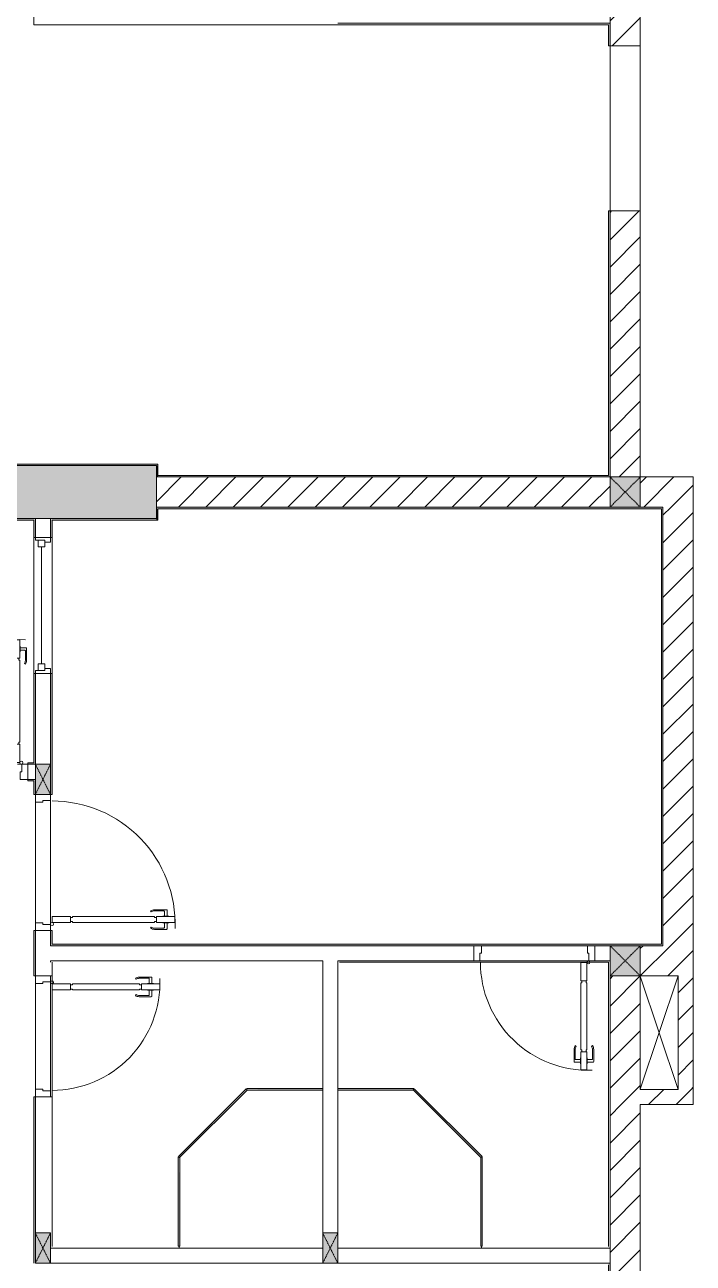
# Model space of a CAD drawing. Header units: millimetres. Extents: x 31499 to 223976, y 3719 to 80291.
# Drawn here: x 134604 to 139024, y 48437 to 56627 of the extents above; entities that cross this region are included whole.
import ezdxf

# ---------------------------------------------------------------- set-up
doc = ezdxf.new("R2010")
doc.units = ezdxf.units.MM
doc.linetypes.add('IMPORT-Dash _2_', pattern=[6, 3, -3])
for name, color, linetype, lineweight in [('0-2', 170, 'Continuous', 9), ('A-DETL-GENF-7', 170, 'Continuous', 9), ('A-DOOR-2', 170, 'Continuous', 9), ('A-FLOR-1', 170, 'Continuous', 9), ('A-GLAZ-5', 170, 'Continuous', 9), ('A-GLAZ-CURT-3', 170, 'Continuous', 9), ('A-WALL-1', 170, 'Continuous', 9), ('A-WALL-PATT-3', 170, 'Continuous', 9), ('A_1404_dwg-1', 170, 'Continuous', 9), ('I-WALL', 170, 'Continuous', 9), ('I-WALL-1', 170, 'Continuous', 9), ('S-COLS-1', 170, 'Continuous', 9), ('S-COLS-12', 170, 'IMPORT-Dash _2_', 9), ('S-COLS-2', 170, 'Continuous', 9), ('S-COLS-4', 170, 'Continuous', 9), ('S-COLS-HDLN-1', 170, 'IMPORT-Dash _2_', 9)]:
    doc.layers.add(name, color=color, linetype=linetype, lineweight=lineweight)
pattern_1 = [(45, (0, 0), (-90.50967, 90.50967), [])]

# ---------------------------------------------------------------- blocks, each defined once
blk = doc.blocks.new('A_1404_dwg_NCV_TKTC_KET CAU_rvt-1-TKTC_MB HOÀN THIỆN SÀN TẦNG 3-4-4819833-KeyPlan-CH2A_Tầng 3 - Tầng 8')
at = {"layer": 'S-COLS-1'}
blk.add_hatch(color=256, dxfattribs=at).paths.add_polyline_path([(38042.6, 53361.9), (38852.6, 53361.9), (38852.6, 53711.9), (37552.6, 53711.9), (37552.6, 53361.9)])
at = {"layer": 'S-COLS-2'}
blk.add_line((38852.6, 53436.9), (38852.6, 53636.9), dxfattribs=at)
blk = doc.blocks.new('A_1404_dwg_DOOR_CW_01 CANH MO-PANEL KINH - DIW_01-900x2200-CỬA GỖ VÂN LAMINATE-V88-TKTC_MB HOÀN THIỆN SÀN TẦNG 3-4-4819893-KeyPlan-CH2A_Tầng 3 - Tầng 8')
at = {"layer": 'A-DETL-GENF-7'}
for p, q in [((38813.8, 67166.8), (38818.3, 67160.3)), ((38839.6, 67174.9), (38919.1, 67174.9)), ((38902.1, 67166.9), (38839.6, 67166.9)), ((38906.1, 67131.9), (38906.1, 67162.9)), ((38923.1, 67131.9), (38923.1, 67170.9)), ((38906.1, 67087.9), (38906.1, 67056.9)), ((38923.1, 67087.9), (38923.1, 67048.9)), ((38813.8, 67053.1), (38818.3, 67059.6)), ((38902.1, 67052.9), (38839.6, 67052.9)), ((38839.6, 67044.9), (38919.1, 67044.9))]:
    blk.add_line(p, q, dxfattribs=at)
at = {"layer": 'A-DETL-GENF-7', "flags": 128}
for points in [[(38284.6, 67129.9), (38284.6, 67089.9), (38164.6, 67089.9), (38164.6, 67129.9)], [(38298.6, 67123.9), (38298.6, 67129.9), (38840.6, 67129.9), (38840.6, 67123.9), (38854.6, 67123.9), (38854.6, 67095.9), (38840.6, 67095.9), (38840.6, 67089.9), (38298.6, 67089.9), (38298.6, 67095.9), (38284.6, 67095.9), (38284.6, 67123.9)], [(38974.6, 67089.9), (38974.6, 67129.9), (38854.6, 67129.9), (38854.6, 67089.9)], [(38894.8, 67131.9), (38894.8, 67129.9), (38934.3, 67129.9), (38934.3, 67131.9)], [(38894.8, 67087.9), (38894.8, 67089.9), (38934.3, 67089.9), (38934.3, 67087.9)]]:
    blk.add_lwpolyline(points, close=True, dxfattribs=at)
at = {"layer": 'A-DETL-GENF-7'}
blk.add_circle((38162.6, 67079.9), 10, dxfattribs=at)
for centre, radius, start, end in [((38162.6, 67079.9), 814, 358, 90), ((38839.6, 67129.9), 45, 90, 125), ((38839.6, 67129.9), 37, 90, 125), ((38902.1, 67162.9), 4, 0, 90), ((38919.1, 67170.9), 4, 0, 90), ((38839.6, 67089.9), 45, 235, 270), ((38839.6, 67089.9), 37, 235, 270), ((38902.1, 67056.9), 4, 270, 0), ((38919.1, 67048.9), 4, 270, 0)]:
    blk.add_arc(centre, radius, start, end, dxfattribs=at)
at = {"layer": 'A-DOOR-2'}
blk.add_line((38152.6, 67079.9), (38152.6, 67104.9), dxfattribs=at)
at = {"layer": 'A-DOOR-2', "flags": 128}
blk.add_lwpolyline([(38152.6, 67936.9), (38152.6, 67896.9), (38102.6, 67896.9), (38102.6, 67886.9), (38052.6, 67886.9), (38052.6, 67936.9)], dxfattribs=at)
blk.add_lwpolyline([(38052.6, 67086.9), (38102.6, 67086.9), (38102.6, 67076.9), (38152.6, 67076.9), (38152.6, 67036.9), (38052.6, 67036.9)], close=True, dxfattribs=at)
blk = doc.blocks.new('A_1404_dwg_DOOR_CW_01 CANH MO-PANEL KINH - DIG_02-800x2200-CỬA NHÔM KÍNH-V57-TKTC_MB HOÀN THIỆN SÀN TẦNG 3-4-4819848-KeyPlan-CH2A_Tầng 3 - Tầng 8')
at = {"layer": 'A-DETL-GENF-7'}
for p, q in [((112413.8, 58419.2), (112418.3, 58412.6)), ((112439.6, 58427.3), (112519.1, 58427.3)), ((112502.1, 58419.3), (112439.6, 58419.3)), ((112506.1, 58384.3), (112506.1, 58415.3)), ((112523.1, 58384.3), (112523.1, 58423.3)), ((112506.1, 58340.3), (112506.1, 58309.3)), ((112523.1, 58340.3), (112523.1, 58301.3)), ((112413.8, 58305.4), (112418.3, 58312)), ((112502.1, 58305.3), (112439.6, 58305.3)), ((112439.6, 58297.3), (112519.1, 58297.3))]:
    blk.add_line(p, q, dxfattribs=at)
at = {"layer": 'A-DETL-GENF-7', "flags": 128}
for points in [[(111984.6, 58342.3), (111984.6, 58382.3), (111864.6, 58382.3), (111864.6, 58342.3)], [(111998.6, 58348.3), (111998.6, 58342.3), (112440.6, 58342.3), (112440.6, 58348.3), (112454.6, 58348.3), (112454.6, 58376.3), (112440.6, 58376.3), (112440.6, 58382.3), (111998.6, 58382.3), (111998.6, 58376.3), (111984.6, 58376.3), (111984.6, 58348.3)], [(112574.6, 58382.3), (112574.6, 58342.3), (112454.6, 58342.3), (112454.6, 58382.3)], [(112494.8, 58384.3), (112494.8, 58382.3), (112534.3, 58382.3), (112534.3, 58384.3)], [(112494.8, 58340.3), (112494.8, 58342.3), (112534.3, 58342.3), (112534.3, 58340.3)]]:
    blk.add_lwpolyline(points, close=True, dxfattribs=at)
at = {"layer": 'A-DETL-GENF-7'}
blk.add_circle((111862.6, 58392.3), 10, dxfattribs=at)
for centre, radius, start, end in [((111862.6, 58392.3), 714, 270, 2), ((112439.6, 58382.3), 45, 90, 125), ((112439.6, 58382.3), 37, 90, 125), ((112502.1, 58415.3), 4, 0, 90), ((112519.1, 58423.3), 4, 0, 90), ((112439.6, 58342.3), 45, 235, 270), ((112439.6, 58342.3), 37, 235, 270), ((112502.1, 58309.3), 4, 270, 0), ((112519.1, 58301.3), 4, 270, 0)]:
    blk.add_arc(centre, radius, start, end, dxfattribs=at)
at = {"layer": 'A-DOOR-2'}
blk.add_line((111852.6, 58392.3), (111852.6, 58367.3), dxfattribs=at)
at = {"layer": 'A-DOOR-2', "flags": 128}
for points in [[(111752.6, 58435.3), (111752.6, 58385.3), (111802.6, 58385.3), (111802.6, 58395.3), (111852.6, 58395.3), (111852.6, 58435.3)], [(111752.6, 57685.3), (111752.6, 57635.3), (111852.6, 57635.3), (111852.6, 57675.3), (111802.6, 57675.3), (111802.6, 57685.3)]]:
    blk.add_lwpolyline(points, close=True, dxfattribs=at)
blk = doc.blocks.new('A_1404_dwg_M_Fixed - 900 x 1400-901190-TKTC_MB HOÀN THIỆN SÀN TẦNG 3-4-4819850-KeyPlan-CH2A_Tầng 3 - Tầng 8')
at = {"layer": 'A-GLAZ-5'}
blk.add_line((111793.6, 60597.9), (111793.6, 61371.9), dxfattribs=at)
at = {"layer": 'A-GLAZ-5', "flags": 128}
for points in [[(111771.6, 61415.9), (111771.6, 61371.9), (111815.6, 61371.9), (111815.6, 61415.9), (111752.6, 61415.9), (111752.6, 61433.8)], [(111815.6, 61402.9), (111852.6, 61402.9), (111852.6, 61434.9)], [(111752.6, 60534.9), (111752.6, 60553.9), (111815.6, 60553.9), (111815.6, 60597.9), (111771.6, 60597.9), (111771.6, 60553.9)], [(111815.6, 60566.9), (111852.6, 60566.9), (111852.6, 60534.9)]]:
    blk.add_lwpolyline(points, dxfattribs=at)
blk = doc.blocks.new('A_1404_dwg_System Panel - Glazed-901210-TKTC_MB HOÀN THIỆN SÀN TẦNG 3-4-4819895-KeyPlan-CH2A_Tầng 3 - Tầng 8')
at = {"layer": 'A-GLAZ-CURT-3'}
blk.add_hatch(color=256, dxfattribs=at).paths.add_polyline_path([(38999, 64948.9), (39007.6, 64948.9), (39002.6, 65539.6), (38997.6, 65539.6), (38997.6, 64948.9)])
blk.add_line((39007.6, 64948.9), (39007.6, 65537.5), dxfattribs=at)
at = {"layer": 'A-GLAZ-CURT-3', "flags": 128}
blk.add_lwpolyline([(38997.6, 65539.6), (38997.6, 64948.9), (39007.6, 64948.9)], dxfattribs=at)
blk = doc.blocks.new('A_1404_dwg_System Panel - Glazed-901211-TKTC_MB HOÀN THIỆN SÀN TẦNG 3-4-4819896-KeyPlan-CH2A_Tầng 3 - Tầng 8')
at = {"layer": 'A-GLAZ-CURT-3'}
blk.add_hatch(color=256, dxfattribs=at).paths.add_polyline_path([(39007.6, 65537.5), (39450.3, 65987.3), (39446.8, 65990.9), (39002.6, 65539.6), (39007.6, 65539.6)])
blk.add_line((39006.1, 65536.1), (39452.4, 65982.3), dxfattribs=at)
at = {"layer": 'A-GLAZ-CURT-3', "flags": 128}
blk.add_lwpolyline([(39446.8, 65990.9), (38999, 65543.1), (39006.1, 65536.1)], dxfattribs=at)
blk = doc.blocks.new('A_1404_dwg_System Panel - Glazed-901212-TKTC_MB HOÀN THIỆN SÀN TẦNG 3-4-4819897-KeyPlan-CH2A_Tầng 3 - Tầng 8')
at = {"layer": 'A-GLAZ-CURT-3'}
blk.add_hatch(color=256, dxfattribs=at).paths.add_polyline_path([(39453.8, 65982.3), (39952.6, 65982.3), (39952.6, 65992.3), (39450.3, 65987.3), (39452.4, 65982.3)])
at = {"layer": 'A-GLAZ-CURT-3', "flags": 128}
blk.add_lwpolyline([(39450.3, 65982.3), (39952.6, 65982.3), (39952.6, 65992.3), (39450.3, 65992.3)], close=True, dxfattribs=at)
blk = doc.blocks.new('A_1404_dwg_G1_SOF - BO TRU - 100x200-745959-TKTC_MB HOÀN THIỆN SÀN TẦNG 3-4-4819847-KeyPlan-CH2A_Tầng 3 - Tầng 8')
at = {"layer": 'S-COLS-1'}
blk.add_hatch(color=256, dxfattribs=at).paths.add_polyline_path([(111052.6, 40036.9), (111052.6, 40236.9), (110952.6, 40236.9), (110952.6, 40036.9)])
at = {"layer": 'S-COLS-1', "flags": 128}
blk.add_lwpolyline([(110952.6, 40036.9), (111052.6, 40036.9), (111052.6, 40236.9), (110952.6, 40236.9)], close=True, dxfattribs=at)
at = {"layer": 'S-COLS-HDLN-1'}
for p, q in [((110952.6, 40036.9), (111052.6, 40236.9)), ((111052.6, 40036.9), (110952.6, 40236.9))]:
    blk.add_line(p, q, dxfattribs=at)
blk = doc.blocks.new('A_1404_dwg_DOOR_CW_01 CANH MO-PANEL KINH - DIG_01-900x2200-CỬA NHÔM KÍNH-901215-TKTC_MB HOÀN THIỆN SÀN TẦNG 3-4-4819898-KeyPlan-CH2A_Tầng 3 - Tầng 8')
at = {"layer": 'A-DETL-GENF-7'}
for p, q in [((37864.6, 68823.9), (37864.6, 68903.4)), ((37907.6, 68907.4), (37868.6, 68907.4)), ((37872.6, 68886.4), (37872.6, 68823.9)), ((37907.6, 68890.4), (37876.6, 68890.4)), ((37951.6, 68907.4), (37990.6, 68907.4)), ((37951.6, 68890.4), (37982.6, 68890.4)), ((37986.6, 68886.4), (37986.6, 68823.9)), ((37994.6, 68823.9), (37994.6, 68903.4)), ((37872.7, 68798.1), (37879.3, 68802.7)), ((37986.4, 68798.1), (37979.9, 68802.7))]:
    blk.add_line(p, q, dxfattribs=at)
at = {"layer": 'A-DETL-GENF-7', "flags": 128}
for points in [[(37907.6, 68879.2), (37909.6, 68879.2), (37909.6, 68918.7), (37907.6, 68918.7)], [(37949.6, 68958.9), (37909.6, 68958.9), (37909.6, 68838.9), (37949.6, 68838.9)], [(37951.6, 68879.2), (37949.6, 68879.2), (37949.6, 68918.7), (37951.6, 68918.7)], [(37915.6, 68282.9), (37909.6, 68282.9), (37909.6, 68824.9), (37915.6, 68824.9), (37915.6, 68838.9), (37943.6, 68838.9), (37943.6, 68824.9), (37949.6, 68824.9), (37949.6, 68282.9), (37943.6, 68282.9), (37943.6, 68268.9), (37915.6, 68268.9)], [(37909.6, 68268.9), (37949.6, 68268.9), (37949.6, 68148.9), (37909.6, 68148.9)]]:
    blk.add_lwpolyline(points, close=True, dxfattribs=at)
at = {"layer": 'A-DETL-GENF-7'}
blk.add_circle((37959.6, 68146.9), 10, dxfattribs=at)
for centre, radius, start, end in [((37959.6, 68146.9), 814, 88, 180), ((37868.6, 68903.4), 4, 90, 180), ((37876.6, 68886.4), 4, 90, 180), ((37982.6, 68886.4), 4, 0, 90), ((37990.6, 68903.4), 4, 0, 90), ((37909.6, 68823.9), 45, 180, 215), ((37909.6, 68823.9), 37, 180, 215), ((37949.6, 68823.9), 37, 325, 0), ((37949.6, 68823.9), 45, 325, 0)]:
    blk.add_arc(centre, radius, start, end, dxfattribs=at)
at = {"layer": 'A-DOOR-2'}
blk.add_line((37959.6, 68136.9), (37934.6, 68136.9), dxfattribs=at)
at = {"layer": 'A-DOOR-2', "flags": 128}
for points in [[(37102.6, 68036.9), (37102.6, 68136.9), (37142.6, 68136.9), (37142.6, 68086.9), (37152.6, 68086.9), (37152.6, 68036.9)], [(37952.6, 68036.9), (37952.6, 68086.9), (37962.6, 68086.9), (37962.6, 68136.9), (38002.6, 68136.9), (38002.6, 68036.9)]]:
    blk.add_lwpolyline(points, close=True, dxfattribs=at)
blk = doc.blocks.new('A_1404_dwg_System Panel - Glazed-901217-TKTC_MB HOÀN THIỆN SÀN TẦNG 3-4-4819899-KeyPlan-CH2A_Tầng 3 - Tầng 8')
at = {"layer": 'A-GLAZ-CURT-3'}
blk.add_hatch(color=256, dxfattribs=at).paths.add_polyline_path([(40554.8, 65982.3), (40551.3, 65992.3), (40052.6, 65992.3), (40052.6, 65982.3), (40552.8, 65982.3)])
at = {"layer": 'A-GLAZ-CURT-3', "flags": 128}
blk.add_lwpolyline([(40554.8, 65992.3), (40052.6, 65992.3), (40052.6, 65982.3), (40552.8, 65982.3)], dxfattribs=at)
blk = doc.blocks.new('A_1404_dwg_System Panel - Glazed-901218-TKTC_MB HOÀN THIỆN SÀN TẦNG 3-4-4819900-KeyPlan-CH2A_Tầng 3 - Tầng 8')
at = {"layer": 'A-GLAZ-CURT-3'}
blk.add_hatch(color=256, dxfattribs=at).paths.add_polyline_path([(41007.6, 64948.9), (41002.6, 65539.6), (40997.6, 65536.1), (40997.6, 64948.9)])
blk.add_line((41007.6, 64948.9), (41007.6, 65539.6), dxfattribs=at)
at = {"layer": 'A-GLAZ-CURT-3', "flags": 128}
blk.add_lwpolyline([(40997.6, 65537.5), (40997.6, 64948.9), (41007.6, 64948.9)], dxfattribs=at)
blk = doc.blocks.new('A_1404_dwg_System Panel - Glazed-901219-TKTC_MB HOÀN THIỆN SÀN TẦNG 3-4-4819901-KeyPlan-CH2A_Tầng 3 - Tầng 8')
at = {"layer": 'A-GLAZ-CURT-3'}
blk.add_hatch(color=256, dxfattribs=at).paths.add_polyline_path([(40997.6, 65537.5), (41002.6, 65539.6), (41006.1, 65543.1), (40554.8, 65987.3), (40554.8, 65980.3), (40916.6, 65618.5)])
at = {"layer": 'A-GLAZ-CURT-3', "flags": 128}
blk.add_lwpolyline([(41006.1, 65543.1), (40558.4, 65990.9), (40551.3, 65983.8), (40999, 65536.1)], close=True, dxfattribs=at)
blk = doc.blocks.new('A_1404_dwg_NCV_TKTC_TANG 3 - 4_rvt-1-TKTC_MB HOÀN THIỆN SÀN TẦNG 3-4-4819943-KeyPlan-CH2A_Tầng 3 - Tầng 8')
at = {"layer": 'A-WALL-PATT-3'}
h = blk.add_hatch(color=256, dxfattribs=at)
h.paths.add_polyline_path([(41842.6, 53636.9), (41852.6, 53636.9), (41852.6, 55396.9), (41842.6, 55396.9), (41842.6, 53646.9)])
h.paths.add_polyline_path([(41852.6, 56486.9), (41852.6, 56636.9), (41842.6, 56636.9), (41842.6, 56486.9)])
for points in [[(38862.6, 53711.9), (38862.6, 53721.9), (37552.6, 53721.9), (37552.6, 53711.9), (38852.6, 53711.9)], [(38862.6, 53636.9), (38862.6, 53711.9), (38852.6, 53711.9), (38852.6, 53636.9)], [(41842.6, 53636.9), (41842.6, 53646.9), (38862.6, 53646.9), (38862.6, 53636.9), (39409, 53636.9)], [(39409, 53426.9), (42192.6, 53426.9), (42192.6, 53436.9), (38852.6, 53436.9), (38852.6, 53426.9), (38862.6, 53426.9)], [(38862.6, 53351.9), (38862.6, 53426.9), (38852.6, 53426.9), (38852.6, 53351.9)], [(42202.6, 50546.9), (42202.6, 53436.9), (42192.6, 53436.9), (42192.6, 50546.9)], [(37552.6, 53351.9), (38042.6, 53351.9), (38042.6, 53361.9), (37542.6, 53361.9), (37542.6, 53351.9)], [(38162.6, 53351.9), (38852.6, 53351.9), (38852.6, 53361.9), (38152.6, 53361.9), (38152.6, 53351.9)], [(42052.6, 50536.9), (42202.6, 50536.9), (42202.6, 50546.9), (38152.6, 50546.9), (38152.6, 50536.9), (42052.4, 50536.9)]]:
    blk.add_hatch(color=256, dxfattribs=at).paths.add_polyline_path(points)
h = blk.add_hatch(color=256, dxfattribs=at)
h.paths.add_polyline_path([(38052.6, 51746.9), (38052.6, 52336.9), (38042.6, 52336.9), (38042.6, 51746.9)])
h.paths.add_polyline_path([(38042.6, 53236.9), (38052.6, 53236.9), (38052.6, 53361.9), (38042.6, 53361.9), (38042.6, 53351.9)])
h = blk.add_hatch(color=256, dxfattribs=at)
h.paths.add_polyline_path([(38162.6, 50546.9), (38162.6, 50636.9), (38152.6, 50636.9), (38152.6, 50546.9)])
h.paths.add_polyline_path([(38152.6, 51536.9), (38162.6, 51536.9), (38162.6, 52336.9), (38152.6, 52336.9), (38152.6, 51636.9)])
h.paths.add_polyline_path([(38162.6, 53236.9), (38162.6, 53351.9), (38152.6, 53351.9), (38152.6, 53236.9)])
h = blk.add_hatch(color=256, dxfattribs=at)
h.paths.add_polyline_path([(36477.5, 51736.9), (37102.6, 51736.9), (37102.6, 51746.9), (36352.6, 51746.9), (36352.6, 51736.9)])
h.paths.add_polyline_path([(38002.6, 51736.9), (38052.6, 51736.9), (38052.6, 51746.9), (38002.6, 51746.9)])
h = blk.add_hatch(color=256, dxfattribs=at)
h.paths.add_polyline_path([(38002.6, 51626.9), (38042.6, 51626.9), (38042.6, 51636.9), (38002.6, 51636.9)])
h.paths.add_polyline_path([(37102.6, 51626.9), (37102.6, 51636.9), (37062.2, 51636.9), (37062.2, 51626.9)])
h = blk.add_hatch(color=256, dxfattribs=at)
h.paths.add_polyline_path([(38042.6, 48436.9), (38052.6, 48436.9), (38052.6, 49537.3), (38042.6, 49537.3), (38042.6, 48636.9)])
h.paths.add_polyline_path([(38042.6, 50337.3), (38052.6, 50337.3), (38052.6, 50636.9), (38042.6, 50636.9)])
h.paths.add_polyline_path([(38042.6, 51536.9), (38052.6, 51536.9), (38052.6, 51636.9), (38042.6, 51636.9), (38042.6, 51626.9)])
h = blk.add_hatch(color=256, dxfattribs=at)
h.paths.add_polyline_path([(41842.6, 45436.9), (41852.6, 45436.9), (41852.6, 45587.4), (41842.6, 45586.9), (41842.6, 45446.9)])
h.paths.add_polyline_path([(41842.6, 46677.4), (41852.6, 46677.4), (41852.6, 48436.9), (41842.6, 48436.9)])
at = {"layer": 'A-FLOR-1'}
for p, q in [((41852.6, 55396.9), (41852.6, 56486.9)), ((38052.6, 50686.9), (38052.6, 51486.9)), ((38152.6, 51496.9), (38152.6, 50676.9)), ((38152.6, 49577.3), (38152.6, 50297.3)), ((39002.6, 48536.9), (39002.6, 48548.9)), ((41002.6, 48548.9), (41002.6, 48536.9)), ((41852.6, 48536.9), (41852.6, 48546.9))]:
    blk.add_line(p, q, dxfattribs=at)
at = {"layer": 'A-FLOR-1', "flags": 128}
blk.add_lwpolyline([(41852.4, 56486.9), (41852.4, 55397.4), (42052.4, 55397.4), (42052.4, 56487.4), (41852.5, 56487.4)], dxfattribs=at)
blk.add_lwpolyline([(38052.6, 49587.3), (38052.6, 50287.3)], close=True, dxfattribs=at)
at = {"layer": 'A-WALL-1'}
for p, q in [((38052.6, 53361.9), (38052.6, 53236.9)), ((38152.6, 53236.9), (38152.6, 53351.9)), ((38052.6, 53236.9), (38152.6, 53236.9)), ((38152.6, 52336.9), (38052.6, 52336.9)), ((38052.6, 52336.9), (38052.6, 51746.9)), ((38152.6, 51736.9), (38152.6, 52336.9)), ((38002.6, 51736.9), (38002.6, 51636.9)), ((38052.6, 51736.9), (38002.6, 51736.9)), ((38052.6, 51746.9), (38052.6, 51736.9)), ((38002.6, 51636.9), (38042.6, 51636.9)), ((38042.6, 51636.9), (38052.6, 51636.9)), ((38052.6, 50686.9), (38052.6, 51486.9)), ((38152.6, 51496.9), (38152.6, 50676.9)), ((38152.6, 50636.9), (38052.6, 50636.9)), ((38052.6, 50636.9), (38052.6, 50337.3)), ((38152.6, 50546.9), (38152.6, 50636.9)), ((38052.6, 50337.3), (38152.6, 50337.3)), ((38052.6, 49587.3), (38052.6, 50287.3)), ((39952.6, 49592.3), (39952.6, 49582.3)), ((39952.6, 49582.3), (39952.6, 48636.9)), ((40052.6, 49582.3), (40052.6, 49592.3)), ((40052.6, 48636.9), (40052.6, 49582.3)), ((38152.6, 49537.3), (38052.6, 49537.3)), ((38052.6, 49537.3), (38052.6, 48636.9)), ((39952.6, 48536.9), (38152.6, 48536.9)), ((38152.6, 48436.9), (39952.6, 48436.9))]:
    blk.add_line(p, q, dxfattribs=at)
at = {"layer": 'A-WALL-1', "flags": 128}
for points in [[(38152.6, 53351.9), (38152.6, 53361.9), (38052.6, 53361.9)], [(40052.6, 49592.3), (40052.6, 50436.9), (40952.6, 50436.9), (40952.6, 50536.9), (40052.6, 50536.9), (38152.6, 50536.9), (38152.6, 50546.9)], [(38152.6, 50426.9), (38152.6, 50436.9), (39952.6, 50436.9), (39952.6, 49592.3)], [(40052.6, 48436.9), (41852.6, 48436.9), (41852.6, 48536.9), (40052.6, 48536.9)]]:
    blk.add_lwpolyline(points, dxfattribs=at)
blk.add_lwpolyline([(41852.6, 50536.9), (41752.6, 50536.9), (41752.6, 50436.9), (41852.6, 50436.9)], close=True, dxfattribs=at)
at = {"layer": 'I-WALL'}
for p, q in [((38052.6, 53236.9), (38052.6, 53361.9)), ((38152.6, 53351.9), (38152.6, 53236.9)), ((38042.6, 52336.9), (38042.6, 53236.9)), ((38162.6, 53236.9), (38162.6, 52336.9)), ((38052.6, 51746.9), (38052.6, 52336.9)), ((38152.6, 52336.9), (38152.6, 51736.9)), ((38002.6, 51736.9), (38052.6, 51736.9)), ((38042.6, 51636.9), (38002.6, 51636.9)), ((38052.6, 50337.3), (38052.6, 50636.9)), ((38152.6, 50636.9), (38152.6, 50546.9)), ((38162.6, 50337.3), (38162.6, 49537.3)), ((38052.6, 48636.9), (38052.6, 49537.3))]:
    blk.add_line(p, q, dxfattribs=at)
at = {"layer": 'I-WALL-1'}
for p, q in [((42052.6, 53436.9), (41852.6, 53436.9)), ((38052.6, 51736.9), (38052.6, 51746.9)), ((38052.6, 51636.9), (38042.6, 51636.9)), ((41852.6, 50536.9), (42052.6, 50536.9)), ((38152.6, 48536.9), (38162.6, 48536.9))]:
    blk.add_line(p, q, dxfattribs=at)
at = {"layer": 'I-WALL-1', "flags": 128}
for points in [[(38052.6, 57737.3), (38042.6, 57737.3), (38042.6, 56636.9), (38042.6, 56626.9), (41842.6, 56626.9), (41842.6, 56486.9), (41852.6, 56486.9), (41852.6, 56636.9), (41842.6, 56636.9), (40052.6, 56636.9)], [(38052.6, 53361.9), (38042.6, 53361.9), (37552.6, 53361.9), (37552.6, 53426.9), (37552.6, 53436.9), (36352.6, 53436.9), (36352.6, 53426.9), (37542.6, 53426.9), (37542.6, 53361.9), (37542.6, 53351.9), (38042.6, 53351.9), (38042.6, 53236.9), (38052.6, 53236.9)], [(41852.6, 53436.9), (38852.6, 53436.9), (38852.6, 53426.9), (38852.6, 53361.9), (38152.6, 53361.9), (38152.6, 53351.9)], [(38152.6, 53236.9), (38162.6, 53236.9), (38162.6, 53351.9), (38852.6, 53351.9), (38862.6, 53351.9), (38862.6, 53426.9), (42192.6, 53426.9), (42192.6, 50546.9), (38162.6, 50546.9), (38162.6, 50636.9), (38152.6, 50636.9)], [(42052.6, 50536.9), (42202.6, 50536.9), (42202.6, 50546.9), (42202.6, 53436.9), (42192.6, 53436.9), (42052.6, 53436.9)], [(38052.6, 52336.9), (38042.6, 52336.9), (38042.6, 51746.9), (38002.6, 51746.9), (38002.6, 51736.9)], [(38152.6, 51536.9), (38162.6, 51536.9), (38162.6, 52336.9), (38152.6, 52336.9)], [(38002.6, 51636.9), (38002.6, 51626.9), (38042.6, 51626.9), (38042.6, 51536.9), (38052.6, 51536.9)], [(38052.6, 50636.9), (38042.6, 50636.9), (38042.6, 50337.3), (38052.6, 50337.3)], [(38152.6, 50546.9), (38152.6, 50536.9), (41852.6, 50536.9)], [(38152.6, 50337.3), (38162.6, 50337.3), (38162.6, 50426.9)], [(41852.6, 48546.9), (41852.6, 50427), (41852.6, 50437), (40052.6, 50437), (40052.6, 50427)], [(40062.6, 50427), (41842.6, 50427), (41842.6, 48546.9)], [(38052.6, 49537.3), (38042.6, 49537.3), (38042.6, 48436.9)], [(38162.6, 48546.9), (38162.6, 49537.3), (38152.6, 49537.3)], [(41842.6, 48426.9), (41842.6, 46677.4), (41852.6, 46677.4), (41852.6, 48436.9), (41842.6, 48436.9)]]:
    blk.add_lwpolyline(points, dxfattribs=at)
blk.add_lwpolyline([(38862.6, 53646.9), (38862.6, 53711.9), (38862.6, 53721.9), (37552.6, 53721.9), (37542.6, 53721.9), (37542.6, 53646.9), (35062.6, 53646.9), (35062.6, 53962.4), (35052.6, 53962.4), (35052.6, 53646.9), (35052.6, 53636.9), (37552.6, 53636.9), (37552.6, 53646.9), (37552.6, 53711.9), (38852.6, 53711.9), (38852.6, 53636.9), (38862.6, 53636.9), (41842.6, 53636.9), (41852.6, 53636.9), (41852.6, 55396.9), (41842.6, 55396.9), (41842.6, 53646.9)], close=True, dxfattribs=at)
for name, p in [('A_1404_dwg_M_Fixed - 900 x 1400-901190-TKTC_MB HOÀN THIỆN SÀN TẦNG 3-4-4819850-KeyPlan-CH2A_Tầng 3 - Tầng 8', (-73700, -8198)), ('A_1404_dwg_DOOR_CW_01 CANH MO-PANEL KINH - DIG_01-900x2200-CỬA NHÔM KÍNH-901215-TKTC_MB HOÀN THIỆN SÀN TẦNG 3-4-4819898-KeyPlan-CH2A_Tầng 3 - Tầng 8', (0, -16400)), ('A_1404_dwg_DOOR_CW_01 CANH MO-PANEL KINH - DIW_01-900x2200-CỬA GỖ VÂN LAMINATE-V88-TKTC_MB HOÀN THIỆN SÀN TẦNG 3-4-4819893-KeyPlan-CH2A_Tầng 3 - Tầng 8', (0, -16400)), ('A_1404_dwg_DOOR_CW_01 CANH MO-PANEL KINH - DIG_02-800x2200-CỬA NHÔM KÍNH-V57-TKTC_MB HOÀN THIỆN SÀN TẦNG 3-4-4819848-KeyPlan-CH2A_Tầng 3 - Tầng 8', (-73700, -8098)), ('A_1404_dwg_System Panel - Glazed-901211-TKTC_MB HOÀN THIỆN SÀN TẦNG 3-4-4819896-KeyPlan-CH2A_Tầng 3 - Tầng 8', (0, -16400)), ('A_1404_dwg_System Panel - Glazed-901212-TKTC_MB HOÀN THIỆN SÀN TẦNG 3-4-4819897-KeyPlan-CH2A_Tầng 3 - Tầng 8', (0, -16400)), ('A_1404_dwg_System Panel - Glazed-901217-TKTC_MB HOÀN THIỆN SÀN TẦNG 3-4-4819899-KeyPlan-CH2A_Tầng 3 - Tầng 8', (0, -16400)), ('A_1404_dwg_System Panel - Glazed-901219-TKTC_MB HOÀN THIỆN SÀN TẦNG 3-4-4819901-KeyPlan-CH2A_Tầng 3 - Tầng 8', (0, -16400)), ('A_1404_dwg_System Panel - Glazed-901210-TKTC_MB HOÀN THIỆN SÀN TẦNG 3-4-4819895-KeyPlan-CH2A_Tầng 3 - Tầng 8', (0, -16400)), ('A_1404_dwg_System Panel - Glazed-901218-TKTC_MB HOÀN THIỆN SÀN TẦNG 3-4-4819900-KeyPlan-CH2A_Tầng 3 - Tầng 8', (0, -16400))]:
    blk.add_blockref(name, p)
for name, p, rotation in [('A_1404_dwg_G1_SOF - BO TRU - 100x200-745959-TKTC_MB HOÀN THIỆN SÀN TẦNG 3-4-4819847-KeyPlan-CH2A_Tầng 3 - Tầng 8', (149105.1, 91773.9), 180), ('A_1404_dwg_DOOR_CW_01 CANH MO-PANEL KINH - DIG_02-800x2200-CỬA NHÔM KÍNH-V57-TKTC_MB HOÀN THIỆN SÀN TẦNG 3-4-4819848-KeyPlan-CH2A_Tầng 3 - Tầng 8', (-16682.7, 162289.5), 270), ('A_1404_dwg_G1_SOF - BO TRU - 100x200-745959-TKTC_MB HOÀN THIỆN SÀN TẦNG 3-4-4819847-KeyPlan-CH2A_Tầng 3 - Tầng 8', (149105.1, 88673.9), 180), ('A_1404_dwg_G1_SOF - BO TRU - 100x200-745959-TKTC_MB HOÀN THIỆN SÀN TẦNG 3-4-4819847-KeyPlan-CH2A_Tầng 3 - Tầng 8', (151005.1, 88673.9), 180)]:
    blk.add_blockref(name, p, dxfattribs=dict(rotation=rotation))
blk = doc.blocks.new('A_1404_dwg_G1_SOF - BO TRU - 200x200-V12-TKTC_MB HOÀN THIỆN SÀN TẦNG 3-4-4819991-KeyPlan-CH2A_Tầng 3 - Tầng 8')
at = {"layer": 'S-COLS-12'}
blk.add_hatch(color=256, dxfattribs=at).paths.add_polyline_path([(42052.6, 20336.9), (42052.6, 20536.9), (41852.6, 20536.8), (41852.6, 20336.9)])
at = {"layer": 'S-COLS-4', "flags": 128}
blk.add_lwpolyline([(42052.6, 20336.9), (42052.6, 20536.9), (41852.6, 20536.9), (41852.6, 20336.9)], dxfattribs=at)
at = {"layer": 'S-COLS-HDLN-1'}
for p, q in [((42052.6, 20536.9), (41852.6, 20336.9)), ((41852.6, 20536.9), (42052.6, 20336.9))]:
    blk.add_line(p, q, dxfattribs=at)
blk = doc.blocks.new('A_1404_dwg_G1_SOF - BO TRU - 200x200-V11-TKTC_MB HOÀN THIỆN SÀN TẦNG 3-4-4819990-KeyPlan-CH2A_Tầng 3 - Tầng 8')
at = {"layer": 'S-COLS-12'}
blk.add_hatch(color=256, dxfattribs=at).paths.add_polyline_path([(42052.6, 25436.9), (42052.6, 25636.9), (41852.6, 25636.9), (41852.6, 25437)])
at = {"layer": 'S-COLS-4', "flags": 128}
blk.add_lwpolyline([(41852.6, 25636.9), (41852.6, 25436.9), (42052.6, 25436.9), (42052.6, 25636.9)], dxfattribs=at)
at = {"layer": 'S-COLS-HDLN-1'}
for p, q in [((42052.6, 25636.9), (41852.6, 25436.9)), ((41852.6, 25636.9), (42052.6, 25436.9))]:
    blk.add_line(p, q, dxfattribs=at)
blk = doc.blocks.new('A_1404_dwg-4819832-KeyPlan-CH2A_Tầng 3 - Tầng 8')
at = {"layer": 'A-WALL-PATT-3'}
h = blk.add_hatch(dxfattribs=at)
h.set_pattern_fill('FP_31', color=256, style=0, pattern_type=2)
h.set_pattern_definition(pattern_1)
h.paths.add_polyline_path([(42052.6, 53636.9), (42052.6, 55396.9), (41852.6, 55396.9), (41852.6, 53636.9)])
h.paths.add_polyline_path([(42052.6, 56486.9), (42052.4, 57686.9), (41852.6, 57686.9), (41852.7, 56487.4), (42052.4, 56487.4)])
h = blk.add_hatch(dxfattribs=at)
h.set_pattern_fill('FP_31', color=256, style=0, pattern_type=2)
h.set_pattern_definition(pattern_1)
h.paths.add_polyline_path([(39409, 53436.9), (41852.6, 53436.9), (41852.6, 53636.9), (38852.6, 53636.9), (38852.6, 53436.9)])
h.paths.add_polyline_path([(42052.6, 53436.9), (42402.6, 53436.9), (42402.6, 53636.9), (42052.6, 53636.9), (42052.6, 53497.3)])
h = blk.add_hatch(dxfattribs=at)
h.set_pattern_fill('FP_31', color=256, style=0, pattern_type=2)
h.set_pattern_definition(pattern_1)
h.paths.add_polyline_path([(42202.6, 50536.9), (42402.6, 50536.9), (42402.6, 53436.9), (42202.6, 53436.9), (42202.6, 50546.9)])
h = blk.add_hatch(dxfattribs=at)
h.set_pattern_fill('FP_31', color=256, style=0, pattern_type=2)
h.set_pattern_definition(pattern_1)
h.paths.add_polyline_path([(42302.6, 50336.9), (42402.6, 50337.7), (42402.6, 50536.9), (42052.6, 50536.9), (42052.6, 50336.9), (42202.6, 50336.9)])
h = blk.add_hatch(dxfattribs=at)
h.set_pattern_fill('FP_31', color=256, style=0, pattern_type=2)
h.set_pattern_definition(pattern_1)
h.paths.add_polyline_path([(42052.6, 49486.9), (42052.4, 50336.9), (41852.6, 50336.9), (41852.6, 49486.9), (42052.4, 49486.9)])
h = blk.add_hatch(dxfattribs=at)
h.set_pattern_fill('FP_31', color=256, style=0, pattern_type=2)
h.set_pattern_definition(pattern_1)
h.paths.add_polyline_path([(42402.6, 49586.9), (42402.6, 49586.9), (42402.6, 50336.9), (42302.6, 50336.9), (42302.6, 49586.9)])
h = blk.add_hatch(dxfattribs=at)
h.set_pattern_fill('FP_31', color=256, style=0, pattern_type=2)
h.set_pattern_definition(pattern_1)
h.paths.add_polyline_path([(42052.6, 49486.9), (42402.6, 49486.9), (42402.6, 49586.9), (42052.6, 49586.9)])
h = blk.add_hatch(dxfattribs=at)
h.set_pattern_fill('FP_31', color=256, style=0, pattern_type=2)
h.set_pattern_definition(pattern_1)
h.paths.add_polyline_path([(42052.6, 45436.9), (42052.6, 45586.9), (41852.6, 45586.9), (41852.6, 45436.9)])
h.paths.add_polyline_path([(42052.6, 46676.9), (42052.4, 49486.9), (41852.6, 49486.9), (41852.6, 46677.4), (42052.4, 46677.4)])
at = {"layer": '0-2'}
for p, q in [((42052.6, 49588.2), (42302.6, 50336.9)), ((42302.6, 49586.9), (42052.6, 50335.7))]:
    blk.add_line(p, q, dxfattribs=at)
at = {"layer": 'A-FLOR-1'}
for p, q in [((42052.6, 56486.9), (42052.6, 55396.9)), ((42402.6, 53636.9), (42402.6, 50536.9))]:
    blk.add_line(p, q, dxfattribs=at)
at = {"layer": 'A-WALL-1'}
for p, q in [((41852.6, 58536.9), (41852.6, 56487.4)), ((38852.6, 53636.9), (38852.6, 53436.9)), ((41852.6, 50336.9), (41852.6, 46677.4))]:
    blk.add_line(p, q, dxfattribs=at)
at = {"layer": 'A-WALL-1', "flags": 128}
for points in [[(42052.6, 56486.9), (42052.6, 57686.9), (42402.6, 57686.9), (42402.6, 58736.9)], [(42402.6, 50536.9), (42402.6, 53636.9), (42052.6, 53636.9), (42052.6, 55396.9), (41852.6, 55396.9), (41852.6, 53636.9)], [(42052.6, 46676.9), (42052.6, 49486.9), (42402.6, 49486.9), (42402.6, 50536.9)]]:
    blk.add_lwpolyline(points, dxfattribs=at)
blk.add_lwpolyline([(42052.6, 50336.9), (42302.6, 50336.9), (42302.6, 49586.9), (42052.6, 49586.9)], close=True, dxfattribs=at)
for name, p in [('A_1404_dwg_NCV_TKTC_KET CAU_rvt-1-TKTC_MB HOÀN THIỆN SÀN TẦNG 3-4-4819833-KeyPlan-CH2A_Tầng 3 - Tầng 8', (0, 0)), ('A_1404_dwg_NCV_TKTC_TANG 3 - 4_rvt-1-TKTC_MB HOÀN THIỆN SÀN TẦNG 3-4-4819943-KeyPlan-CH2A_Tầng 3 - Tầng 8', (0, 0)), ('A_1404_dwg_G1_SOF - BO TRU - 200x200-V12-TKTC_MB HOÀN THIỆN SÀN TẦNG 3-4-4819991-KeyPlan-CH2A_Tầng 3 - Tầng 8', (0, 33100)), ('A_1404_dwg_G1_SOF - BO TRU - 200x200-V11-TKTC_MB HOÀN THIỆN SÀN TẦNG 3-4-4819990-KeyPlan-CH2A_Tầng 3 - Tầng 8', (0, 24900))]:
    blk.add_blockref(name, p)

msp = doc.modelspace()

# ---------------------------------------------------------------- block references
at = {"layer": 'A_1404_dwg-1'}
msp.add_blockref('A_1404_dwg-4819832-KeyPlan-CH2A_Tầng 3 - Tầng 8', (96621.6, 0), dxfattribs=at)

doc.saveas('drawing.dxf')
